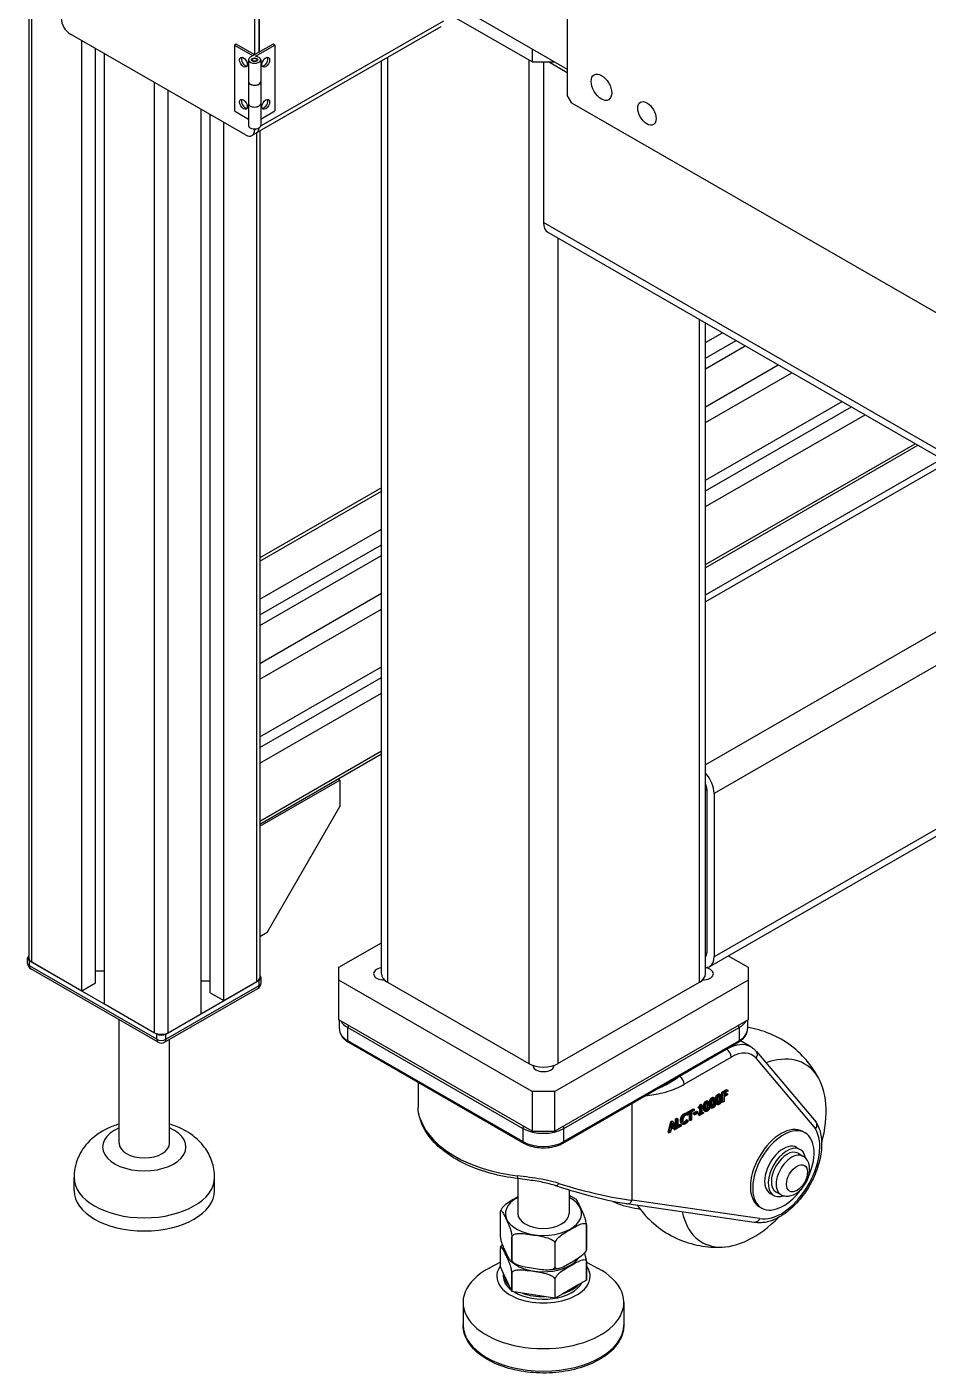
# Model space of a CAD drawing. Header units: millimetres. Extents: x 0 to 7722, y 0 to 5460.
# Drawn here: x 4016.5 to 4296.7, y 2969.1 to 3387.7 of the extents above; entities that cross this region are included whole.
import ezdxf

# ---------------------------------------------------------------- set-up
doc = ezdxf.new("R2010")
doc.units = ezdxf.units.MM
doc.header["$LTSCALE"] = 5
doc.layers.get('0').update_dxf_attribs({"linetype": 'CONTINUOUS'})

# ---------------------------------------------------------------- blocks, each defined once
blk = doc.blocks.new('RWFWFWEWEFWEFWEF')
for p, q in [((-325.98, -137.78), (-325.98, -267.77)), ((-493.38, -142.79), (-493.38, -536.13)), ((-492.5, -537.35), (-492.5, -143.3)), ((-423.2, -241.49), (-423.2, -255.2)), ((-421.79, -241.13), (-421.79, -254.39)), ((-421.79, -254.39), (-421.79, -241.13)), ((-336.94, -257.44), (-363.34, -242.23)), ((-361.05, -239.43), (-325.98, -259.63)), ((-365.35, -246.54), (-422.62, -279.52)), ((-364.51, -244.7), (-421.35, -277.43)), ((-426.03, -280.14), (-480.48, -248.79)), ((-476.94, -546.31), (-476.94, -250.82)), ((-472.7, -543.87), (-472.7, -253.27)), ((-469.87, -550.38), (-469.87, -254.9)), ((-428.93, -251.9), (-429.5, -252.23)), ((-429.5, -252.23), (-429.5, -272.67)), ((-429.5, -252.23), (-423.9, -255.45)), ((-423.34, -255.12), (-428.93, -251.9)), ((-417.48, -251.9), (-424.55, -255.97)), ((-423.9, -255.45), (-423.34, -255.12)), ((-423.34, -255.12), (-423.34, -255.28)), ((-422.89, -255.67), (-416.91, -252.23)), ((-416.91, -252.23), (-417.48, -251.9)), ((-416.91, -252.23), (-416.91, -272.67)), ((-336.94, -253.32), (-336.94, -257.44)), ((-425.1, -256.75), (-425.1, -263.56)), ((-423.77, -256.42), (-423.91, -256.5)), ((-423.9, -255.6), (-423.9, -255.45)), ((-422.64, -256.42), (-422.49, -256.5)), ((-421.3, -256.75), (-421.3, -263.56)), ((-383.78, -541.02), (-383.78, -257.16)), ((-381.91, -256.08), (-381.91, -543.62)), ((-337.93, -256.87), (-337.93, -568.95)), ((-336.94, -257.44), (-329.87, -257.44)), ((-333.4, -257.44), (-333.4, -307.41)), ((-325.98, -260.84), (-331.88, -257.44)), ((-329.87, -257.44), (-329.87, -257.39)), ((-329.82, -257.41), (-329.87, -257.44)), ((-425.1, -263.56), (-425.1, -270.37)), ((-421.3, -263.56), (-421.3, -270.37)), ((-454.32, -559.34), (-454.32, -263.85)), ((-450.07, -559.34), (-450.07, -266.3)), ((-324.56, -270.22), (-325.98, -267.77)), ((-425.1, -270.37), (-425.1, -277.19)), ((-421.3, -270.37), (-421.3, -277.19)), ((202.94, -573.98), (-324.56, -270.22)), ((-439.82, -553.44), (-439.82, -272.2)), ((-436.99, -546.92), (-436.99, -273.83)), ((-432.75, -549.37), (-432.75, -276.27)), ((-429.5, -272.67), (-425.1, -275.2)), ((-421.3, -275.2), (-416.91, -272.67)), ((-424.04, -280.34), (-422.62, -279.52)), ((-423.2, -278.5), (-422.77, -278.25)), ((-423.2, -278.28), (-423.2, -278.5)), ((-422.5, -543.46), (-422.5, -279.45)), ((-421.62, -278.94), (-421.62, -542.24)), ((240.06, -637.65), (-333.4, -307.41)), ((-332.07, -310.35), (240.12, -639.85)), ((-328.88, -312.19), (-328.88, -568.95)), ((-284.89, -543.62), (-284.89, -337.52)), ((-283.02, -541.02), (-283.02, -338.6)), ((-283.02, -344.71), (-277.71, -341.65)), ((-283.02, -349.61), (-273.46, -344.11)), ((-283.02, -352.85), (-270.64, -345.72)), ((-283.02, -364.66), (-260.39, -351.63)), ((-283.02, -369.56), (-256.14, -354.08)), ((-283.02, -387.54), (-240.52, -363.07)), ((-283.02, -390.83), (-237.67, -364.71)), ((-283.02, -395.72), (-233.42, -367.16)), ((-283.02, -413.7), (-217.81, -376.15)), ((-216.92, -376.66), (-283.02, -414.72)), ((-283.02, -423.21), (-209.56, -380.9)), ((-207.69, -381.98), (-283.02, -425.36)), ((-383.78, -389.92), (-421.62, -411.7)), ((-421.62, -412.71), (-383.78, -390.92)), ((-421.62, -424.52), (-383.78, -402.73)), ((-421.62, -429.43), (-383.78, -407.64)), ((-163.7, -407.31), (-283.02, -476.02)), ((-421.62, -432.66), (-383.78, -410.88)), ((-156.62, -413.67), (-280.37, -484.93)), ((-421.62, -444.47), (-383.78, -422.69)), ((-421.62, -449.37), (-383.78, -427.58)), ((-421.62, -467.36), (-383.78, -445.57)), ((-421.62, -470.64), (-383.78, -448.86)), ((-421.62, -475.53), (-383.78, -453.74)), ((-156.62, -464.53), (-280.37, -535.79)), ((-281.7, -538.73), (-156.22, -466.46)), ((-421.62, -493.52), (-383.78, -471.73)), ((-383.78, -472.75), (-421.62, -494.54)), ((-421.62, -495.16), (-396.69, -480.8)), ((-396.69, -480.8), (-397.22, -480.49)), ((-396.69, -480.8), (-396.69, -488.97)), ((-283.02, -484.06), (-282.63, -483.84)), ((-282.63, -483.63), (-282.63, -534.48)), ((-280.37, -484.93), (-280.37, -535.79)), ((-419.31, -528.17), (-396.69, -488.97)), ((-419.31, -528.17), (-421.62, -529.49)), ((-397.04, -538.98), (-383.78, -531.35)), ((-283.02, -534.72), (-282.63, -534.49)), ((-275.95, -535.42), (-269.76, -538.98)), ((-493.79, -537.77), (-493.79, -536.13)), ((-493.21, -536.95), (-453.61, -559.75)), ((-493.21, -538.58), (-493.21, -536.95)), ((-453.61, -561.38), (-493.21, -538.58)), ((-453.19, -562.3), (-492.79, -539.5)), ((-492.5, -537.35), (-476.94, -546.31)), ((-397.04, -543.05), (-397.04, -538.98)), ((-269.76, -538.98), (-269.76, -543.05)), ((-476.94, -546.31), (-472.7, -543.87)), ((-472.7, -540.1), (-469.87, -540.1)), ((-450.78, -559.75), (-421.79, -543.05)), ((-439.82, -543.16), (-436.99, -543.16)), ((-432.75, -549.37), (-422.5, -543.46)), ((-421.79, -544.69), (-421.79, -543.05)), ((-421.2, -543.87), (-421.2, -542.24)), ((-336.94, -577.67), (-397.04, -543.05)), ((-397.04, -555.32), (-397.04, -543.05)), ((-381.91, -543.62), (-337.93, -568.95)), ((-269.76, -543.05), (-329.87, -577.67)), ((-328.88, -568.95), (-284.89, -543.62)), ((-269.76, -543.05), (-269.76, -555.32)), ((-451.2, -562.3), (-422.21, -545.61)), ((-450.78, -561.38), (-421.79, -544.69)), ((-436.99, -546.92), (-432.75, -549.37)), ((-469.87, -550.38), (-454.32, -559.34)), ((-465.35, -593.74), (-465.35, -555.3)), ((-450.07, -559.34), (-439.82, -553.44)), ((-336.94, -589.93), (-397.04, -555.32)), ((-396.85, -558.19), (-396.85, -555.43)), ((-269.76, -555.32), (-329.87, -589.93)), ((-269.95, -555.43), (-269.95, -558.19)), ((-453.61, -561.38), (-453.61, -559.75)), ((-450.78, -561.38), (-450.78, -559.75)), ((-394.21, -557.76), (-339.76, -589.12)), ((-394.21, -561.85), (-394.21, -557.76)), ((-327.04, -589.12), (-272.59, -557.76)), ((-272.59, -557.76), (-272.59, -561.85)), ((-449.65, -593.74), (-449.65, -561.41)), ((-339.76, -593.2), (-394.21, -561.85)), ((-394, -562.31), (-339.56, -593.66)), ((-327.24, -593.66), (-272.8, -562.31)), ((-272.59, -561.85), (-327.04, -593.2)), ((-276.41, -564.49), (-291.06, -572.93)), ((-276.41, -564.49), (-276.5, -564.44)), ((-268.93, -563.76), (-272.16, -561.9)), ((-289.65, -575.38), (-275, -566.94)), ((-267.31, -567.32), (-248.82, -589.25)), ((-267.2, -565.21), (-248.66, -587.19)), ((-372.4, -574.75), (-372.4, -582.56)), ((-329.87, -577.67), (-336.94, -577.67)), ((-336.94, -577.67), (-336.94, -589.93)), ((-329.87, -589.93), (-329.87, -577.67)), ((-277.94, -577.83), (-276.46, -576.98)), ((-277.58, -578.04), (-276.1, -577.18)), ((-276.1, -577.52), (-277.26, -578.19)), ((-276.46, -576.98), (-276.1, -577.18)), ((-276.1, -577.18), (-276.1, -577.52)), ((-305.82, -611.42), (-305.82, -581.33)), ((-284.73, -581.73), (-284.47, -581.59)), ((-284.73, -581.73), (-284.38, -581.94)), ((-284.47, -581.59), (-284.12, -581.79)), ((-284.38, -581.94), (-284.12, -581.79)), ((-284.12, -581.79), (-284.12, -584.37)), ((-282.83, -580.59), (-282.48, -580.8)), ((-282.38, -581.82), (-282.02, -582.02)), ((-282.36, -581.06), (-282.11, -581.2)), ((-282.34, -580.52), (-281.98, -580.72)), ((-281.7, -581.51), (-281.41, -581.67)), ((-280.97, -579.52), (-280.62, -579.73)), ((-280.61, -581.67), (-280.25, -581.88)), ((-280.52, -580.75), (-280.17, -580.95)), ((-280.5, -579.99), (-280.26, -580.13)), ((-280.48, -579.45), (-280.13, -579.65)), ((-279.84, -580.44), (-279.55, -580.6)), ((-279.61, -581.5), (-279.26, -581.71)), ((-279.11, -578.45), (-278.76, -578.66)), ((-279.11, -581.11), (-278.76, -581.32)), ((-278.75, -580.6), (-278.4, -580.81)), ((-278.66, -579.68), (-278.31, -579.88)), ((-278.64, -578.92), (-278.4, -579.06)), ((-278.62, -578.38), (-278.27, -578.58)), ((-277.94, -577.83), (-277.58, -578.04)), ((-277.94, -580.69), (-277.94, -577.83)), ((-277.94, -580.69), (-277.58, -580.9)), ((-277.58, -580.9), (-277.58, -578.04)), ((-277.26, -580.71), (-277.58, -580.9)), ((-277.26, -578.58), (-276.51, -578.15)), ((-277.26, -578.19), (-277.26, -578.99)), ((-277.26, -578.99), (-276.15, -578.36)), ((-276.15, -578.7), (-277.26, -579.33)), ((-277.26, -579.33), (-277.26, -580.71)), ((-276.51, -578.15), (-276.15, -578.36)), ((-276.15, -578.36), (-276.15, -578.7)), ((-292.33, -586.12), (-292, -585.93)), ((-292.33, -586.12), (-291.97, -586.32)), ((-292.33, -588.98), (-292.33, -586.12)), ((-292, -585.93), (-291.64, -586.13)), ((-290.46, -585.39), (-290.11, -585.59)), ((-289.66, -584.53), (-289.31, -584.74)), ((-289.23, -584.36), (-288.87, -584.56)), ((-288.9, -584.33), (-288.54, -584.54)), ((-288.84, -584.11), (-286.85, -582.97)), ((-288.84, -584.11), (-288.49, -584.32)), ((-288.84, -584.36), (-288.84, -584.11)), ((-288.54, -585), (-288.57, -585.01)), ((-288.54, -584.54), (-288.54, -585)), ((-288.54, -584.62), (-288.49, -584.65)), ((-288.49, -584.32), (-286.5, -583.17)), ((-287.66, -584.18), (-288.49, -584.65)), ((-288.49, -584.65), (-288.49, -584.32)), ((-288.01, -586.5), (-288.01, -584.38)), ((-287.66, -586.7), (-287.66, -584.18)), ((-286.5, -583.51), (-287.33, -583.99)), ((-287.33, -583.99), (-287.33, -586.51)), ((-286.85, -582.97), (-286.5, -583.17)), ((-286.7, -584.31), (-285.77, -583.78)), ((-286.7, -584.31), (-286.35, -584.52)), ((-286.7, -584.66), (-286.7, -584.31)), ((-286.7, -584.66), (-286.35, -584.87)), ((-286.5, -583.17), (-286.5, -583.51)), ((-286.35, -584.52), (-285.41, -583.98)), ((-285.41, -584.33), (-286.35, -584.87)), ((-286.35, -584.87), (-286.35, -584.52)), ((-285.77, -583.78), (-285.41, -583.98)), ((-285.41, -583.98), (-285.41, -584.33)), ((-285.24, -582.43), (-284.89, -582.63)), ((-285.24, -582.69), (-285.24, -582.43)), ((-285.24, -582.69), (-284.89, -582.89)), ((-285.24, -584.61), (-284.79, -584.35)), ((-285.24, -584.61), (-284.89, -584.81)), ((-285.24, -584.9), (-285.24, -584.61)), ((-285.24, -584.9), (-284.89, -585.1)), ((-284.89, -582.89), (-284.89, -582.63)), ((-284.44, -582.64), (-284.89, -582.89)), ((-283.68, -584.41), (-284.89, -585.1)), ((-284.89, -584.81), (-284.44, -584.55)), ((-284.89, -585.1), (-284.89, -584.81)), ((-284.79, -584.35), (-284.79, -582.84)), ((-284.79, -584.35), (-284.44, -584.55)), ((-284.44, -584.55), (-284.44, -582.64)), ((-284.12, -583.96), (-284.03, -583.91)), ((-284.12, -584.37), (-283.68, -584.12)), ((-284.03, -583.91), (-283.68, -584.12)), ((-283.68, -584.12), (-283.68, -584.41)), ((-283.62, -582.54), (-283.27, -582.74)), ((-283.33, -583.64), (-282.97, -583.85)), ((-282.83, -583.25), (-282.48, -583.46)), ((-282.46, -582.74), (-282.11, -582.95)), ((-281.47, -582.57), (-281.12, -582.78)), ((-280.97, -582.18), (-280.62, -582.39)), ((-339.76, -589.12), (-339.76, -593.2)), ((-336.94, -589.93), (-329.87, -589.93)), ((-327.04, -593.2), (-327.04, -589.12)), ((-294.63, -590.31), (-293.8, -586.97)), ((-294.63, -590.31), (-294.28, -590.51)), ((-294.28, -590.51), (-293.45, -587.17)), ((-293.72, -589.39), (-293.95, -590.32)), ((-293.8, -586.97), (-293.39, -586.73)), ((-293.8, -586.97), (-293.45, -587.17)), ((-292.78, -588.85), (-293.72, -589.39)), ((-293.63, -589.01), (-293.25, -587.45)), ((-292.87, -588.57), (-293.63, -589.01)), ((-293.52, -588.54), (-293.22, -588.37)), ((-293.45, -587.17), (-293.04, -586.94)), ((-293.39, -586.73), (-293.04, -586.94)), ((-293.22, -588.37), (-293.37, -587.94)), ((-293.25, -587.45), (-292.87, -588.57)), ((-293.22, -588.37), (-292.87, -588.57)), ((-293.04, -586.94), (-292.21, -589.32)), ((-292.91, -589.31), (-293.02, -588.99)), ((-292.91, -589.31), (-292.55, -589.52)), ((-292.55, -589.52), (-292.78, -588.85)), ((-292.21, -589.32), (-292.55, -589.52)), ((-292.33, -588.98), (-291.97, -589.18)), ((-291.97, -586.32), (-291.64, -586.13)), ((-291.97, -589.18), (-291.97, -586.32)), ((-290.54, -588.36), (-291.97, -589.18)), ((-291.64, -586.13), (-291.64, -588.66)), ((-291.64, -588.25), (-290.89, -587.82)), ((-291.64, -588.66), (-290.54, -588.02)), ((-290.89, -587.82), (-290.54, -588.02)), ((-290.77, -586.66), (-290.42, -586.86)), ((-290.54, -588.02), (-290.54, -588.36)), ((-290.46, -587.58), (-290.11, -587.79)), ((-290.43, -587.6), (-290.08, -587.81)), ((-289.66, -587.17), (-289.31, -587.37)), ((-289.18, -586.75), (-288.83, -586.95)), ((-288.92, -586.37), (-288.9, -586.36)), ((-288.92, -586.37), (-288.57, -586.57)), ((-288.9, -586.36), (-288.54, -586.56)), ((-288.57, -586.57), (-288.54, -586.56)), ((-288.54, -586.56), (-288.54, -587.01)), ((-288.01, -586.5), (-287.66, -586.7)), ((-287.33, -586.51), (-287.66, -586.7)), ((-252.77, -590.06), (-252.06, -590.47)), ((-293.95, -590.32), (-294.28, -590.51)), ((-254.68, -595.02), (-253.55, -595.67)), ((-254.23, -596.84), (-252.74, -597.7)), ((-479.35, -608.43), (-479.35, -604.34)), ((-435.65, -608.43), (-435.65, -604.34)), ((-341.4, -604.7), (-341.4, -604.7)), ((-341.4, -604.71), (-341.4, -615.58)), ((-325.4, -608.3), (-325.4, -615.58)), ((-262.92, -609.32), (-261.79, -609.97)), ((-261.11, -608.8), (-259.63, -609.66)), ((-346.78, -622.35), (-346.78, -615.15)), ((-267.91, -618.33), (-307.52, -612.58)), ((-266.19, -617.16), (-305.82, -611.42)), ((-266.25, -613.46), (-265.54, -613.87)), ((-320.03, -619.28), (-320.03, -626.48)), ((-320.02, -626.47), (-320.02, -619.27)), ((-343.2, -622.85), (-343.2, -630.04)), ((-343.19, -630.05), (-343.19, -622.86)), ((-346.78, -632.16), (-346.78, -626.44)), ((-329.83, -624.92), (-329.83, -632.11)), ((-329.81, -632.11), (-329.81, -624.92)), ((-346.78, -630.76), (-350.23, -632.56)), ((-345.9, -634.06), (-346.78, -632.16)), ((-320.03, -630.57), (-320.03, -636.29)), ((-320.02, -636.28), (-320.02, -630.55)), ((-320.02, -630.76), (-316.57, -632.56)), ((-344.09, -637.95), (-345.9, -634.06)), ((-345.9, -634.22), (-345.9, -635.04)), ((-343.2, -634.13), (-343.2, -639.85)), ((-343.19, -639.86), (-343.19, -634.14)), ((-329.83, -636.2), (-329.83, -641.92)), ((-329.81, -641.92), (-329.81, -636.2)), ((-320.03, -636.29), (-322.44, -637.68)), ((-343.2, -639.85), (-344.09, -637.95)), ((-339.89, -640.37), (-343.19, -639.86)), ((-333.13, -641.41), (-339.89, -640.37)), ((-327.39, -640.53), (-329.81, -641.92)), ((-322.44, -637.68), (-327.39, -640.53)), ((-358.4, -643.21), (-358.4, -650.16)), ((-329.83, -641.92), (-333.13, -641.41)), ((-308.4, -643.21), (-308.4, -650.16))]:
    blk.add_line(p, q)
for centre, start, end in [((-491.79, -537.77), 180, 240.064), ((-423.2, -543.87), 299.936, 0), ((-452.19, -560.57), 240.064, 299.936)]:
    blk.add_arc(centre, 2, start, end)
for centre, major_axis, ratio, start_param, end_param in [((-480.48, -245.52), (-2, 3.47), 0.578093, 0.787332, 2.358128), ((-426.1, -257.21), (-0.85, 1.47), 0.578093, 0.338544, 2.803048), ((-423.2, -256.75), (-1.9, 0), 0.575862, 5.497787, 10.827613), ((-423.2, -256.91), (-1, 0), 0.575862, 5.50164, 6.140735), ((-423.2, -256.91), (1, 0), 0.575862, 0.142451, 0.781546), ((-420.3, -257.21), (-0.85, -1.47), 0.578093, 0.338544, 2.803048), ((-423.2, -263.56), (1.9, 0), 0.575862, 3.141593, 6.283185), ((-423.2, -263.56), (-1.9, 0), 0.575862, 0, 3.141593), ((-426.1, -270.29), (-0.85, 1.47), 0.578093, 0.338544, 2.803048), ((-423.2, -270.37), (-1.9, 0), 0.575862, 0, 3.141593), ((-423.2, -270.37), (1.9, 0), 0.575862, 3.141593, 6.283185), ((-420.3, -270.29), (-0.85, -1.47), 0.578093, 0.338544, 2.803048), ((-426.03, -276.87), (2, -3.47), 0.578093, 5.499721, 7.070517), ((-423.2, -277.19), (-1.9, 0), 0.575862, 0, 3.141593), ((-424.62, -276.06), (2, -3.47), 0.578093, 0, 0.713787), ((-424.62, -276.06), (2, -3.47), 0.578093, 0, 0.713787), ((-328.88, -304.81), (-3.19, -5.55), 0.578093, 5.495853, 6.283185), ((-284.89, -482.33), (3.19, -5.55), 0.578093, 0.787332, 1.93105), ((-284.89, -482.33), (1.6, -2.77), 0.578093, 0.787332, 1.381835), ((-491.79, -536.13), (-2, 0), 0.575862, 5.627931, 7.068583), ((-284.89, -533.18), (1.6, -2.77), 0.578093, 0.192829, 0.787332), ((-284.89, -533.18), (3.19, -5.55), 0.578093, 5.926799, 7.070517), ((-491.79, -537.77), (-2, 0), 0.575862, 0, 0.785398), ((-490.38, -536.13), (-3, 0), 0.575862, 0, 0.785398), ((-491.79, -537.77), (-1, -1.73), 0.578093, 5.495853, 6.283185), ((-382.9, -541.02), (-3.32, 0), 0.575862, 4.981791, 7.867775), ((-283.9, -541.02), (3.32, 0), 0.575862, 4.698596, 7.584579), ((-424.62, -542.24), (3, 0), 0.575862, 5.497787, 6.283185), ((-423.2, -542.24), (2, 0), 0.575862, 5.497787, 6.938439), ((-423.2, -543.87), (2, 0), 0.575862, 5.497787, 6.283185), ((-377.38, -541.02), (-6.4, 0), 0.575862, 0, 0.785398), ((-289.42, -541.02), (6.4, 0), 0.575862, 5.497787, 6.283185), ((-423.2, -543.87), (1, -1.73), 0.578093, 0, 0.787332), ((-387.85, -554.1), (-9, 0), 0.575862, 0.308577, 0.785398), ((-278.95, -554.1), (9, 0), 0.575862, 5.497787, 5.974608), ((-452.19, -558.12), (3, 0), 0.575862, 3.926991, 5.497787), ((-452.19, -558.93), (2, 0), 0.575862, 3.926991, 5.497787), ((-387.85, -558.19), (-9, 0), 0.575862, 0, 0.785398), ((-393.5, -557.36), (0.499, 0.867), 0.578093, 1.568062, 2.354261), ((-273.3, -557.36), (0.499, -0.867), 0.578093, 0.787332, 1.573531), ((-278.95, -558.19), (9, 0), 0.575862, 5.497787, 6.283185), ((-452.19, -560.57), (-1, -1.73), 0.578093, 5.495853, 6.283185), ((-452.19, -560.57), (2, 0), 0.575862, 3.926991, 5.497787), ((-452.19, -560.57), (1, -1.73), 0.578093, 0, 0.787332), ((-393.5, -561.44), (-0.499, -0.867), 0.578093, 5.495853, 6.283185), ((-276.41, -576.76), (7.49, 13), 0.578093, 0, 0.783464), ((-276.41, -566.13), (1, -1.73), 0.578093, 0.787332, 2.358128), ((-275, -577.57), (6.49, 11.27), 0.578093, 6.076607, 7.06665), ((-273.3, -561.44), (0.499, -0.867), 0.578093, 0, 0.787332), ((-333.4, -566.35), (6.4, 0), 0.575862, 3.926991, 5.497787), ((-268.73, -566.5), (1.53, 1.29), 0.798622, 4.994198, 6.283185), ((-268.13, -596.79), (15.97, 27.73), 0.578093, 5.142419, 6.891951), ((-333.4, -569.52), (3.32, 0), 0.575862, 3.1278, 6.296978), ((-333.4, -567.18), (43.5, 0), 0.575862, 6.051506, 6.056976), ((-291.06, -574.57), (1, -1.73), 0.578093, 0.787332, 2.358128), ((-457.5, -594.86), (12.96, 0), 0.575862, 2.221699, 7.203079), ((-369.59, -586.34), (-1.88, -0.69), 0.799547, 5.995152, 6.277398), ((-333.4, -581.89), (-39, 0), 0.575862, 0.210233, 1.360564), ((-369.59, -586.34), (-1.88, -0.69), 0.799547, 6.277398, 6.283185), ((-339.06, -588.71), (0.499, 0.867), 0.578093, 1.568062, 2.354261), ((-333.4, -585.45), (9, 0), 0.575862, 3.926991, 5.497787), ((-327.74, -588.71), (-0.499, 0.867), 0.578093, 3.928925, 4.715124), ((-259.51, -601.76), (-6.74, -11.7), 0.578093, 3.141593, 6.283185), ((-258.8, -602.17), (6.74, 11.7), 0.578093, 4.894726, 10.813237), ((-259.51, -601.76), (8.48, 14.73), 0.578093, 3.336024, 5.970616), ((-457.5, -593.74), (7.85, 0), 0.575862, 3.141593, 6.283185), ((-333.4, -589.54), (-9, 0), 0.575862, 0.785398, 2.356194), ((-339.06, -592.8), (-0.499, -0.867), 0.578093, 5.495853, 6.283185), ((-327.74, -592.8), (0.499, -0.867), 0.578093, 0, 0.787332), ((-258.8, -602.17), (4.12, 7.15), 0.578093, 0, 3.141593), ((-257.67, -602.82), (4.12, 7.15), 0.578093, 5.673437, 10.034526), ((-257.67, -602.82), (-3.44, -5.98), 0.578093, 3.141593, 6.283185), ((-256.18, -603.68), (3.44, 5.98), 0.578093, 0, 3.141593), ((-457.5, -604.34), (21.85, 0), 0.575862, 3.141593, 6.283185), ((-341.12, -602.73), (-0.24, -1.99), 0.170612, 5.336567, 6.282893), ((-333.4, -595.54), (-38.89, 13.98), 0.208322, 1.768364, 2.430937), ((-457.5, -608.43), (21.85, 0), 0.575862, 3.141593, 6.283185), ((-333.4, -615.58), (11.85, 0), 0.575862, 2.311904, 7.112874), ((-307.24, -610.6), (-0.29, -1.98), 0.795226, 0.000261, 1.264498), ((-288.36, -585.15), (-15.97, -27.73), 0.578093, 6.174475, 6.174537), ((-268.13, -596.79), (-15.97, -27.73), 0.578093, 5.710044, 7.423952), ((-333.4, -615.58), (8, 0), 0.575862, 3.141593, 6.283185), ((-333.4, -617.21), (13.85, 0), 0.575862, 6.020584, 6.022188), ((-333.4, -617.21), (-13.85, 0), 0.575862, 0.784596, 0.7862), ((-333.4, -626.86), (-11.85, 0), 0.575862, 0.068573, 0.485255), ((-333.4, -617.21), (-13.85, 0), 0.575862, 1.831794, 1.833397), ((-333.4, -624.41), (13.85, 0), 0.575862, 6.020584, 6.022188), ((-333.4, -635.04), (14.5, 0), 0.575862, 2.746143, 6.678635), ((-333.4, -624.41), (-13.85, 0), 0.575862, 0.784596, 0.7862), ((-333.4, -626.86), (11.85, 0), 0.575862, 3.749153, 5.905306), ((-333.4, -624.41), (-13.85, 0), 0.575862, 1.831794, 1.833397), ((-333.4, -628.5), (13.85, 0), 0.575862, 6.020584, 6.022188), ((-333.4, -643.21), (25, 0), 0.575862, 2.309122, 7.115656), ((-333.4, -634.22), (-12.5, 0), 0.575862, 6.261191, 6.828779), ((-333.4, -635.04), (-12.5, 0), 0.575862, 0, 0.636535), ((-333.4, -628.5), (-13.85, 0), 0.575862, 0.784596, 0.7862), ((-333.4, -628.5), (-13.85, 0), 0.575862, 1.831794, 1.833397), ((-333.4, -634.22), (13.85, 0), 0.575862, 6.020584, 6.022188), ((-333.4, -634.22), (-13.85, 0), 0.575862, 0.784596, 0.7862), ((-333.4, -635.04), (12.5, 0), 0.575862, 3.896338, 5.993374), ((-333.4, -634.22), (-12.5, 0), 0.575862, 1.025203, 1.592791), ((-333.4, -634.22), (-12.5, 0), 0.575862, 2.0724, 2.639989), ((-333.4, -634.22), (-13.85, 0), 0.575862, 1.831794, 1.833397), ((-333.4, -650.16), (25, 0), 0.575862, 3.141593, 6.283185)]:
    blk.add_ellipse(centre, major_axis=major_axis, ratio=ratio, start_param=start_param, end_param=end_param)
for centre, major_axis, ratio in [((-426.67, -257.53), (-0.85, 1.47), 0.578093), ((-423.2, -256.75), (1, 0), 0.575862), ((-423.2, -256.75), (0.8, 0), 0.575862), ((-419.74, -257.53), (0.85, 1.47), 0.578093), ((-315.37, -265.29), (2.25, -3.9), 0.578093), ((-426.67, -270.62), (-0.85, 1.47), 0.578093), ((-419.74, -270.62), (0.85, 1.47), 0.578093), ((-301.23, -273.43), (2, -3.47), 0.578093), ((-254.56, -604.61), (2.3, 3.99), 0.578093)]:
    blk.add_ellipse(centre, major_axis=major_axis, ratio=ratio)
for points, degree, knots in [([(-396.85, -558.19), (-396.85, -558.52), (-396.8, -558.85), (-396.63, -559.49), (-396.49, -559.81), (-396.16, -560.4), (-395.96, -560.68), (-395.49, -561.2), (-395.23, -561.45), (-394.65, -561.91), (-394.34, -562.12), (-394, -562.31)], 3, [2.3561945, 2.3561945, 2.3561945, 2.3561945, 2.5132741, 2.5132741, 2.6703538, 2.6703538, 2.8274334, 2.8274334, 2.984513, 2.984513, 3.1415927, 3.1415927, 3.1415927, 3.1415927]), ([(-272.8, -562.31), (-272.46, -562.12), (-272.15, -561.91), (-271.57, -561.45), (-271.31, -561.2), (-270.84, -560.68), (-270.64, -560.4), (-270.31, -559.81), (-270.18, -559.49), (-270, -558.85), (-269.95, -558.52), (-269.95, -558.19)], 3, [4.712389, 4.712389, 4.712389, 4.712389, 4.8694686, 4.8694686, 5.0265482, 5.0265482, 5.1836279, 5.1836279, 5.3407075, 5.3407075, 5.4977871, 5.4977871, 5.4977871, 5.4977871]), ([(-247.46, -574.26), (-248.39, -572.38), (-249.57, -570.46), (-252.53, -566.78), (-254.31, -565.02), (-258.34, -561.96), (-260.6, -560.66), (-265.25, -558.72), (-267.64, -558.07), (-269.95, -557.71)], 3, [0.4181506, 0.4181506, 0.4181506, 0.4181506, 0.5658231, 0.5658231, 0.7134956, 0.7134956, 0.8611681, 0.8611681, 1.0074315, 1.0074315, 1.0074315, 1.0074315]), ([(-268.93, -563.76), (-268.8, -563.83), (-268.67, -563.91), (-268.42, -564.08), (-268.3, -564.17), (-268.06, -564.36), (-267.94, -564.46), (-267.72, -564.66), (-267.61, -564.77), (-267.4, -564.98), (-267.3, -565.1), (-267.2, -565.21)], 3, [5.4958534, 5.4958534, 5.4958534, 5.4958534, 5.5371691, 5.5371691, 5.5784849, 5.5784849, 5.6198006, 5.6198006, 5.6611163, 5.6611163, 5.702432, 5.702432, 5.702432, 5.702432]), ([(-291.06, -572.93), (-291.94, -573.61), (-292.84, -574.22), (-293.76, -574.76), (-294.68, -575.31), (-295.62, -575.8), (-296.58, -576.24), (-297.13, -576.49), (-297.68, -576.73), (-298.24, -576.96)], 3, [-2.386467, -2.386467, -2.386467, -2.386467, -1.909174, -1.909174, -1.909174, -1.43188, -1.43188, -1.43188, -1.159488, -1.159488, -1.159488, -1.159488]), ([(-301.72, -578.97), (-299.95, -578.75), (-298.16, -578.47), (-296.32, -578.01), (-295.23, -577.73), (-294.13, -577.4), (-293.02, -576.97), (-291.9, -576.55), (-290.77, -576.03), (-289.65, -575.38)], 3, [0.623685, 0.623685, 0.623685, 0.623685, 1.43188, 1.43188, 1.43188, 1.909174, 1.909174, 1.909174, 2.386467, 2.386467, 2.386467, 2.386467]), ([(-282.38, -581.82), (-282.38, -581.52), (-282.41, -581.19), (-282.43, -581.09)], 2, [0, 0, 0, 1, 1.646406, 1.646406, 1.646406]), ([(-281.75, -581.11), (-281.72, -580.58), (-281.38, -579.76), (-280.97, -579.52)], 2, [0.241195, 0.241195, 0.241195, 1, 2, 2, 2]), ([(-280.52, -580.75), (-280.52, -580.46), (-280.55, -580.12), (-280.58, -580.02)], 2, [0, 0, 0, 1, 1.646406, 1.646406, 1.646406]), ([(-279.9, -580.04), (-279.86, -579.51), (-279.52, -578.69), (-279.11, -578.45)], 2, [0.241195, 0.241195, 0.241195, 1, 2, 2, 2]), ([(-279.61, -581.5), (-279.67, -581.47), (-279.79, -581.31), (-279.84, -581.12)], 2, [0.7622915, 0.7622915, 0.7622915, 1, 1.4077077, 1.4077077, 1.4077077]), ([(-278.66, -579.68), (-278.66, -579.39), (-278.69, -579.05), (-278.72, -578.95)], 2, [0, 0, 0, 1, 1.646406, 1.646406, 1.646406]), ([(-371.54, -586.58), (-371.94, -585.51), (-372.2, -584.48), (-372.32, -583.61), (-372.38, -583.23), (-372.4, -582.88), (-372.4, -582.57)], 3, [0, 0, 0, 0, 0.541886, 0.541886, 0.541886, 0.7779919, 0.7779919, 0.7779919, 0.7779919]), ([(-283.33, -583.64), (-283.38, -583.61), (-283.62, -583.29), (-283.62, -582.54)], 2, [0.762291, 0.762291, 0.762291, 1, 2, 2, 2]), ([(-281.47, -582.57), (-281.53, -582.54), (-281.65, -582.38), (-281.7, -582.19)], 2, [0.7622915, 0.7622915, 0.7622915, 1, 1.4077077, 1.4077077, 1.4077077]), ([(-465.35, -587.77), (-466.55, -588.12), (-467.75, -588.57), (-471.09, -590.16), (-473.23, -591.56), (-476.46, -595.14), (-477.67, -596.98), (-479.02, -600.77), (-479.35, -602.55), (-479.35, -604.34)], 3, [7.5398, 7.5398, 7.5398, 7.5398, 7.759385, 7.759385, 8.15949, 8.15949, 8.437208, 8.437208, 8.63938, 8.63938, 8.63938, 8.63938]), ([(-435.65, -604.34), (-435.65, -602.64), (-435.94, -600.94), (-437.02, -597.75), (-437.83, -596.28), (-439.87, -593.51), (-441.14, -592.3), (-444.2, -590), (-446.01, -589.07), (-448.44, -588.15), (-449.04, -587.95), (-449.65, -587.77)], 3, [5.497787, 5.497787, 5.497787, 5.497787, 5.690377, 5.690377, 5.897457, 5.897457, 6.150466, 6.150466, 6.487253, 6.487253, 6.597367, 6.597367, 6.597367, 6.597367]), ([(-341.37, -604.72), (-344.24, -604.36), (-347.03, -603.82), (-352.36, -602.38), (-354.89, -601.47), (-359.55, -599.35), (-361.69, -598.12), (-365.45, -595.38), (-367.09, -593.87), (-369.75, -590.61), (-370.78, -588.86), (-371.46, -587.04)], 3, [2.566603, 2.566603, 2.566603, 2.566603, 2.796493, 2.796493, 3.02656, 3.02656, 3.256626, 3.256626, 3.486692, 3.486692, 3.716758, 3.716758, 3.716758, 3.716758]), ([(-248.55, -587.35), (-247.85, -588.5), (-247.39, -589.83), (-246.85, -592.86), (-246.83, -594.6), (-247.27, -598.22), (-247.73, -600.12), (-249.09, -603.86), (-249.97, -605.71), (-252.07, -609.17), (-253.28, -610.79), (-255.92, -613.66), (-257.36, -614.92), (-260.35, -616.92), (-261.91, -617.66), (-264.97, -618.49), (-266.48, -618.59), (-267.92, -618.33), (-267.93, -618.32), (-267.93, -618.32)], 3, [5.803111, 5.803111, 5.803111, 5.803111, 6.100034, 6.100034, 6.43138, 6.43138, 6.769234, 6.769234, 7.104359, 7.104359, 7.438381, 7.438381, 7.774091, 7.774091, 8.112089, 8.112089, 8.437346, 8.437346, 8.439014, 8.439014, 8.439014, 8.439014]), ([(-248.82, -589.25), (-248.65, -589.05), (-248.53, -588.82), (-248.45, -588.59), (-248.38, -588.36), (-248.35, -588.13), (-248.37, -587.92), (-248.39, -587.7), (-248.45, -587.5), (-248.56, -587.33), (-248.59, -587.28), (-248.63, -587.24), (-248.66, -587.19)], 3, [-0.3153608, -0.3153608, -0.3153608, -0.3153608, -0.2343141, -0.2343141, -0.2343141, -0.1561242, -0.1561242, -0.1561242, -0.0780369, -0.0780369, -0.0780369, -0.0565643, -0.0565643, -0.0565643, -0.0565643]), ([(-339.56, -593.66), (-338.89, -594.05), (-338.13, -594.37), (-336.5, -594.84), (-335.63, -595.01), (-333.85, -595.17), (-332.95, -595.17), (-331.17, -595.01), (-330.3, -594.84), (-328.67, -594.37), (-327.92, -594.05), (-327.24, -593.66)], 3, [3.141593, 3.141593, 3.141593, 3.141593, 3.455752, 3.455752, 3.769911, 3.769911, 4.08407, 4.08407, 4.39823, 4.39823, 4.712389, 4.712389, 4.712389, 4.712389]), ([(-259.63, -609.66), (-259.22, -609.89), (-258.77, -610.05), (-257.83, -610.2), (-257.34, -610.19), (-256.31, -610.02), (-255.78, -609.82), (-254.67, -609.25), (-254.12, -608.83), (-253.08, -607.85), (-252.6, -607.27), (-251.79, -606.03), (-251.45, -605.36), (-250.93, -603.99), (-250.75, -603.27), (-250.6, -601.84), (-250.62, -601.11), (-250.95, -599.78), (-251.21, -599.18), (-251.93, -598.28), (-252.31, -597.94), (-252.74, -597.7)], 3, [3.928925, 3.928925, 3.928925, 3.928925, 4.141442, 4.141442, 4.373284, 4.373284, 4.662677, 4.662677, 5.023169, 5.023169, 5.40229, 5.40229, 5.77593, 5.77593, 6.151843, 6.151843, 6.529285, 6.529285, 6.846685, 6.846685, 7.070517, 7.070517, 7.070517, 7.070517]), ([(-328.62, -606.23), (-329.74, -605.85), (-330.93, -605.54), (-332.14, -605.28), (-332.75, -605.15), (-333.36, -605.03), (-333.98, -604.92), (-336.47, -604.47), (-339.06, -604.16), (-341.54, -603.86)], 3, [2.171863, 2.171863, 2.171863, 2.171863, 2.53065, 2.53065, 2.53065, 2.711279, 2.711279, 2.711279, 3.433794, 3.433794, 3.433794, 3.433794]), ([(-329.53, -606.97), (-330.78, -606.52), (-332.15, -606.17), (-335.14, -605.55), (-336.79, -605.31), (-339.41, -604.96), (-340.39, -604.84), (-341.37, -604.72)], 3, [0, 0, 0, 0, 0.432865, 0.432865, 0.926624, 0.926624, 1.225874, 1.225874, 1.225874, 1.225874]), ([(-328.62, -606.23), (-328.69, -606.34), (-328.76, -606.44), (-328.83, -606.53), (-328.9, -606.62), (-328.97, -606.7), (-329.03, -606.77), (-329.11, -606.85), (-329.19, -606.9), (-329.27, -606.94), (-329.3, -606.96), (-329.33, -606.97), (-329.37, -606.98), (-329.43, -606.99), (-329.48, -606.99), (-329.53, -606.97)], 3, [-0.0006761, -0.0006761, -0.0006761, -0.0006761, 0.044157, 0.044157, 0.044157, 0.0883096, 0.0883096, 0.0883096, 0.141258, 0.141258, 0.141258, 0.1664487, 0.1664487, 0.1664487, 0.2102753, 0.2102753, 0.2102753, 0.2102753]), ([(-307.52, -612.58), (-311.12, -612.06), (-315.45, -611.12), (-323.14, -609.01), (-326.28, -608.05), (-329.52, -606.97)], 3, [0, 0, 0, 0, 1.762668, 1.762668, 2.852427, 2.852427, 2.852427, 2.852427]), ([(-341.4, -610.42), (-341.57, -610.51), (-341.73, -610.61), (-341.89, -610.7), (-342.48, -611.04), (-343.13, -611.41), (-344.41, -612.22), (-345.05, -612.66), (-345.86, -613.44), (-346.15, -613.75), (-346.43, -614.17), (-346.51, -614.3), (-346.58, -614.43)], 3, [-0.0670394, -0.0670394, -0.0670394, -0.0670394, 0, 0, 0, 0.2507141, 0.2507141, 0.5014282, 0.5014282, 0.6132889, 0.6132889, 0.6538448, 0.6538448, 0.6538448, 0.6538448]), ([(-324.98, -610.15), (-325.06, -610.11), (-325.14, -610.08), (-325.27, -610.02), (-325.34, -610), (-325.4, -609.97)], 3, [-0.5252246, -0.5252246, -0.5252246, -0.5252246, -0.50142817, -0.50142817, -0.48073305, -0.48073305, -0.48073305, -0.48073305]), ([(-324.98, -610.15), (-324.87, -610.21), (-324.75, -610.27), (-324.52, -610.38), (-324.4, -610.44), (-324.17, -610.57), (-324.06, -610.63), (-323.84, -610.76), (-323.73, -610.83), (-323.52, -610.96), (-323.41, -611.03), (-323.3, -611.1)], 3, [6.1892227, 6.1892227, 6.1892227, 6.1892227, 6.2230186, 6.2230186, 6.2568145, 6.2568145, 6.2906104, 6.2906104, 6.3244064, 6.3244064, 6.3582023, 6.3582023, 6.3582023, 6.3582023]), ([(-320.02, -619.27), (-320.02, -619.14), (-320.03, -618.95), (-320.08, -618.57), (-320.13, -618.31), (-320.25, -617.75), (-320.36, -617.37), (-320.65, -616.43), (-320.89, -615.85), (-321.36, -614.77), (-321.59, -614.26), (-321.81, -613.79), (-322.03, -613.33), (-322.26, -612.82), (-322.73, -611.88), (-322.97, -611.45), (-323.22, -611.17), (-323.26, -611.13), (-323.3, -611.1)], 3, [-0.729639, -0.729639, -0.729639, -0.729639, -0.680403, -0.680403, -0.613289, -0.613289, -0.501428, -0.501428, -0.250714, -0.250714, 0, 0, 0, 0.250714, 0.250714, 0.501428, 0.501428, 0.553071, 0.553071, 0.553071, 0.553071]), ([(-346.78, -615.15), (-346.78, -615.02), (-346.77, -614.89), (-346.72, -614.71), (-346.67, -614.66), (-346.55, -614.62), (-346.45, -614.7), (-346.15, -615.03), (-345.92, -615.46), (-345.45, -616.39), (-345.21, -616.91), (-344.99, -617.37), (-344.78, -617.84), (-344.54, -618.35), (-344.07, -619.43), (-343.83, -620), (-343.54, -620.95), (-343.43, -621.33), (-343.31, -621.89), (-343.26, -622.15), (-343.22, -622.53), (-343.2, -622.71), (-343.2, -622.85)], 3, [-0.729639, -0.729639, -0.729639, -0.729639, -0.680403, -0.680403, -0.613289, -0.613289, -0.501428, -0.501428, -0.250714, -0.250714, 0, 0, 0, 0.250714, 0.250714, 0.501428, 0.501428, 0.613289, 0.613289, 0.680403, 0.680403, 0.729639, 0.729639, 0.729639, 0.729639]), ([(-346.72, -614.74), (-346.71, -614.72), (-346.71, -614.7), (-346.69, -614.66), (-346.68, -614.64), (-346.66, -614.6), (-346.65, -614.58), (-346.63, -614.53), (-346.62, -614.51), (-346.6, -614.47), (-346.59, -614.45), (-346.58, -614.43)], 3, [4.17386124, 4.17386124, 4.17386124, 4.17386124, 4.18056873, 4.18056873, 4.18727623, 4.18727623, 4.19398372, 4.19398372, 4.20069122, 4.20069122, 4.20739872, 4.20739872, 4.20739872, 4.20739872]), ([(-311.82, -611.83), (-311.63, -611.92), (-311.43, -612), (-308.9, -613.06), (-306.48, -613.71), (-303.89, -614.1), (-303.63, -614.14), (-303.38, -614.17)], 3, [3.9903429, 3.9903429, 3.9903429, 3.9903429, 4.0027608, 4.0027608, 4.1504333, 4.1504333, 4.1667957, 4.1667957, 4.1667957, 4.1667957]), ([(-304.18, -613.07), (-303.78, -613.65), (-303.35, -614.22), (-301.42, -616.63), (-299.64, -618.39), (-295.61, -621.45), (-293.35, -622.75), (-288.68, -624.7), (-286.26, -625.36), (-281.59, -626.07), (-279.34, -626.13), (-277.24, -625.99)], 3, [3.661945, 3.661945, 3.661945, 3.661945, 3.7074157, 3.7074157, 3.8550883, 3.8550883, 4.0027608, 4.0027608, 4.1504333, 4.1504333, 4.2981058, 4.2981058, 4.2981058, 4.2981058]), ([(-329.81, -624.92), (-329.81, -624.78), (-329.77, -624.6), (-329.64, -624.25), (-329.51, -624.02), (-329.18, -623.52), (-328.89, -623.21), (-328.08, -622.44), (-327.44, -622), (-326.16, -621.18), (-325.51, -620.81), (-324.92, -620.47), (-324.32, -620.13), (-323.68, -619.75), (-322.39, -619.09), (-321.75, -618.79), (-320.94, -618.63), (-320.65, -618.62), (-320.32, -618.72), (-320.19, -618.81), (-320.06, -619.01), (-320.03, -619.15), (-320.03, -619.28)], 3, [-0.729639, -0.729639, -0.729639, -0.729639, -0.680403, -0.680403, -0.613289, -0.613289, -0.501428, -0.501428, -0.250714, -0.250714, 0, 0, 0, 0.250714, 0.250714, 0.501428, 0.501428, 0.613289, 0.613289, 0.680403, 0.680403, 0.729639, 0.729639, 0.729639, 0.729639]), ([(-266.19, -617.16), (-266.19, -617.17), (-266.19, -617.17), (-266.19, -617.18), (-266.29, -617.42), (-266.43, -617.63), (-266.6, -617.81), (-266.76, -617.99), (-266.95, -618.12), (-267.15, -618.21), (-267.35, -618.3), (-267.56, -618.35), (-267.77, -618.34), (-267.82, -618.34), (-267.86, -618.33), (-267.91, -618.33)], 3, [-0.3151708, -0.3151708, -0.3151708, -0.3151708, -0.3138659, -0.3138659, -0.3138659, -0.2343803, -0.2343803, -0.2343803, -0.156246, -0.156246, -0.156246, -0.0781207, -0.0781207, -0.0781207, -0.0614766, -0.0614766, -0.0614766, -0.0614766]), ([(-343.2, -630.04), (-343.2, -630.18), (-343.22, -630.3), (-343.26, -630.48), (-343.31, -630.54), (-343.43, -630.58), (-343.54, -630.5), (-343.83, -630.17), (-344.07, -629.74), (-344.54, -628.8), (-344.78, -628.29), (-345.21, -627.36), (-345.45, -626.85), (-345.92, -625.77), (-346.15, -625.19), (-346.45, -624.25), (-346.55, -623.87), (-346.67, -623.31), (-346.72, -623.05), (-346.77, -622.67), (-346.78, -622.48), (-346.78, -622.35)], 3, [0.729639, 0.729639, 0.729639, 0.729639, 0.778875, 0.778875, 0.845989, 0.845989, 0.95785, 0.95785, 1.208564, 1.208564, 1.459278, 1.459278, 1.709992, 1.709992, 1.960706, 1.960706, 2.072567, 2.072567, 2.13968, 2.13968, 2.188917, 2.188917, 2.188917, 2.188917]), ([(-343.19, -622.86), (-343.19, -622.72), (-343.14, -622.58), (-342.96, -622.32), (-342.79, -622.19), (-342.33, -621.96), (-341.94, -621.87), (-340.83, -621.74), (-339.96, -621.8), (-338.2, -622), (-337.31, -622.13), (-336.51, -622.26), (-335.7, -622.38), (-334.81, -622.52), (-333.06, -622.86), (-332.19, -623.07), (-331.08, -623.55), (-330.68, -623.76), (-330.23, -624.13), (-330.05, -624.31), (-329.88, -624.62), (-329.83, -624.78), (-329.83, -624.92)], 3, [-0.729639, -0.729639, -0.729639, -0.729639, -0.680403, -0.680403, -0.613289, -0.613289, -0.501428, -0.501428, -0.250714, -0.250714, 0, 0, 0, 0.250714, 0.250714, 0.501428, 0.501428, 0.613289, 0.613289, 0.680403, 0.680403, 0.729639, 0.729639, 0.729639, 0.729639]), ([(-343.2, -634.13), (-343.2, -634), (-343.22, -633.81), (-343.26, -633.43), (-343.31, -633.17), (-343.43, -632.61), (-343.54, -632.23), (-343.83, -631.29), (-344.07, -630.71), (-344.54, -629.63), (-344.78, -629.12), (-344.99, -628.65), (-345.21, -628.19), (-345.45, -627.68), (-345.92, -626.74), (-346.15, -626.31), (-346.45, -625.98), (-346.55, -625.9), (-346.67, -625.94), (-346.72, -626), (-346.77, -626.18), (-346.78, -626.3), (-346.78, -626.44)], 3, [2.188917, 2.188917, 2.188917, 2.188917, 2.238153, 2.238153, 2.305267, 2.305267, 2.417127, 2.417127, 2.667841, 2.667841, 2.918556, 2.918556, 2.918556, 3.16927, 3.16927, 3.419984, 3.419984, 3.531845, 3.531845, 3.598958, 3.598958, 3.648194, 3.648194, 3.648194, 3.648194]), ([(-346.72, -626.03), (-346.71, -626), (-346.71, -625.98), (-346.69, -625.94), (-346.68, -625.92), (-346.66, -625.88), (-346.65, -625.86), (-346.63, -625.82), (-346.62, -625.79), (-346.6, -625.75), (-346.59, -625.73), (-346.58, -625.71)], 3, [4.17386124, 4.17386124, 4.17386124, 4.17386124, 4.18056873, 4.18056873, 4.18727623, 4.18727623, 4.19398372, 4.19398372, 4.20069122, 4.20069122, 4.20739872, 4.20739872, 4.20739872, 4.20739872]), ([(-346.58, -625.71), (-346.51, -625.58), (-346.43, -625.45), (-346.3, -625.26), (-346.24, -625.17), (-346.17, -625.09)], 3, [2.26471073, 2.26471073, 2.26471073, 2.26471073, 2.30526663, 2.30526663, 2.33602643, 2.33602643, 2.33602643, 2.33602643]), ([(-320.03, -626.48), (-320.03, -626.61), (-320.06, -626.79), (-320.19, -627.14), (-320.32, -627.38), (-320.65, -627.87), (-320.94, -628.18), (-321.75, -628.96), (-322.39, -629.4), (-323.68, -630.21), (-324.32, -630.58), (-325.51, -631.26), (-326.16, -631.64), (-327.44, -632.31), (-328.08, -632.6), (-328.89, -632.76), (-329.18, -632.78), (-329.51, -632.67), (-329.64, -632.59), (-329.77, -632.38), (-329.81, -632.24), (-329.81, -632.11)], 3, [0.729639, 0.729639, 0.729639, 0.729639, 0.778875, 0.778875, 0.845989, 0.845989, 0.95785, 0.95785, 1.208564, 1.208564, 1.459278, 1.459278, 1.709992, 1.709992, 1.960706, 1.960706, 2.072567, 2.072567, 2.13968, 2.13968, 2.188917, 2.188917, 2.188917, 2.188917]), ([(-320.02, -630.55), (-320.02, -630.42), (-320.03, -630.23), (-320.08, -629.85), (-320.13, -629.59), (-320.25, -629.03), (-320.36, -628.65), (-320.51, -628.17), (-320.57, -627.99), (-320.63, -627.81)], 3, [-0.7296389, -0.7296389, -0.7296389, -0.7296389, -0.6804027, -0.6804027, -0.6132889, -0.6132889, -0.5014282, -0.5014282, -0.4289798, -0.4289798, -0.4289798, -0.4289798]), ([(-320.08, -626.88), (-320.09, -626.9), (-320.1, -626.92), (-320.12, -626.96), (-320.13, -626.98), (-320.14, -627.02), (-320.15, -627.04), (-320.17, -627.09), (-320.18, -627.11), (-320.2, -627.15), (-320.21, -627.17), (-320.22, -627.19)], 3, [1.03226858, 1.03226858, 1.03226858, 1.03226858, 1.03897608, 1.03897608, 1.04568358, 1.04568358, 1.05239107, 1.05239107, 1.05909857, 1.05909857, 1.06580606, 1.06580606, 1.06580606, 1.06580606]), ([(-320.08, -626.88), (-320.07, -626.85), (-320.06, -626.83), (-320.03, -626.73), (-320.02, -626.6), (-320.02, -626.47)], 3, [2.12198194, 2.12198194, 2.12198194, 2.12198194, 2.13968047, 2.13968047, 2.18891668, 2.18891668, 2.18891668, 2.18891668]), ([(-341.82, -631.47), (-341.94, -631.41), (-342.05, -631.35), (-342.29, -631.24), (-342.4, -631.18), (-342.63, -631.05), (-342.74, -630.99), (-342.96, -630.86), (-343.07, -630.79), (-343.29, -630.66), (-343.39, -630.59), (-343.5, -630.52)], 3, [3.0476301, 3.0476301, 3.0476301, 3.0476301, 3.081426, 3.081426, 3.1152219, 3.1152219, 3.1490178, 3.1490178, 3.1828137, 3.1828137, 3.2166096, 3.2166096, 3.2166096, 3.2166096]), ([(-329.83, -632.11), (-329.83, -632.25), (-329.88, -632.39), (-330.05, -632.65), (-330.23, -632.78), (-330.68, -633.01), (-331.08, -633.1), (-332.19, -633.23), (-333.06, -633.17), (-334.81, -632.97), (-335.7, -632.84), (-337.31, -632.59), (-338.2, -632.45), (-339.96, -632.11), (-340.83, -631.9), (-341.94, -631.42), (-342.33, -631.21), (-342.79, -630.84), (-342.96, -630.66), (-343.14, -630.35), (-343.19, -630.19), (-343.19, -630.05)], 3, [0.729639, 0.729639, 0.729639, 0.729639, 0.778875, 0.778875, 0.845989, 0.845989, 0.95785, 0.95785, 1.208564, 1.208564, 1.459278, 1.459278, 1.709992, 1.709992, 1.960706, 1.960706, 2.072567, 2.072567, 2.13968, 2.13968, 2.188917, 2.188917, 2.188917, 2.188917]), ([(-329.81, -636.2), (-329.81, -636.06), (-329.77, -635.89), (-329.64, -635.53), (-329.51, -635.3), (-329.18, -634.81), (-328.89, -634.49), (-328.08, -633.72), (-327.44, -633.28), (-326.16, -632.46), (-325.51, -632.09), (-324.92, -631.75), (-324.32, -631.41), (-323.68, -631.04), (-322.39, -630.37), (-321.75, -630.08), (-320.94, -629.91), (-320.65, -629.9), (-320.32, -630), (-320.19, -630.09), (-320.06, -630.3), (-320.03, -630.43), (-320.03, -630.57)], 3, [-0.729639, -0.729639, -0.729639, -0.729639, -0.680403, -0.680403, -0.613289, -0.613289, -0.501428, -0.501428, -0.250714, -0.250714, 0, 0, 0, 0.250714, 0.250714, 0.501428, 0.501428, 0.613289, 0.613289, 0.680403, 0.680403, 0.729639, 0.729639, 0.729639, 0.729639]), ([(-343.19, -634.14), (-343.19, -634.01), (-343.14, -633.86), (-342.96, -633.6), (-342.79, -633.47), (-342.33, -633.24), (-341.94, -633.15), (-340.83, -633.02), (-339.96, -633.08), (-338.2, -633.28), (-337.31, -633.41), (-336.51, -633.54), (-335.7, -633.66), (-334.81, -633.8), (-333.06, -634.14), (-332.19, -634.35), (-331.08, -634.83), (-330.68, -635.04), (-330.23, -635.41), (-330.05, -635.6), (-329.88, -635.9), (-329.83, -636.07), (-329.83, -636.2)], 3, [-0.729639, -0.729639, -0.729639, -0.729639, -0.680403, -0.680403, -0.613289, -0.613289, -0.501428, -0.501428, -0.250714, -0.250714, 0, 0, 0, 0.250714, 0.250714, 0.501428, 0.501428, 0.613289, 0.613289, 0.680403, 0.680403, 0.729639, 0.729639, 0.729639, 0.729639]), ([(-328.56, -632.69), (-328.76, -632.74), (-328.96, -632.78), (-329.37, -632.86), (-329.57, -632.9), (-329.98, -632.97), (-330.19, -633), (-330.61, -633.06), (-330.81, -633.08), (-331.23, -633.13), (-331.44, -633.15), (-331.66, -633.16)], 3, [1.9762263, 1.9762263, 1.9762263, 1.9762263, 2.0253006, 2.0253006, 2.0743748, 2.0743748, 2.1234491, 2.1234491, 2.1725233, 2.1725233, 2.2215975, 2.2215975, 2.2215975, 2.2215975]), ([(-308.4, -650.16), (-308.4, -651.7), (-308.79, -653.24), (-310.3, -656.19), (-311.46, -657.6), (-314.48, -660.18), (-316.38, -661.34), (-320.7, -663.24), (-323.13, -663.98), (-328.22, -664.96), (-330.89, -665.2), (-336.22, -665.18), (-338.88, -664.92), (-343.93, -663.91), (-346.33, -663.16), (-350.63, -661.23), (-352.53, -660.04), (-355.61, -657.33), (-356.79, -655.8), (-358.1, -652.86), (-358.4, -651.51), (-358.4, -650.16)], 3, [0.785398, 0.785398, 0.785398, 0.785398, 1.071909, 1.071909, 1.377075, 1.377075, 1.703984, 1.703984, 2.034142, 2.034142, 2.362619, 2.362619, 2.690338, 2.690338, 3.01887, 3.01887, 3.349062, 3.349062, 3.675481, 3.675481, 3.926991, 3.926991, 3.926991, 3.926991])]:
    blk.add_open_spline(points, degree=degree, knots=knots)
for points, degree in [([(-285.24, -582.43), (-284.99, -582.28), (-284.75, -581.98), (-284.73, -581.73)], 2), ([(-284.89, -582.63), (-284.63, -582.49), (-284.39, -582.18), (-284.38, -581.94)], 2), ([(-283.62, -582.54), (-283.62, -581.76), (-283.23, -580.82), (-282.83, -580.59)], 2), ([(-283.27, -582.74), (-283.27, -581.97), (-282.88, -581.03), (-282.48, -580.8)], 2), ([(-282.93, -582.55), (-282.93, -582.27), (-282.89, -581.8), (-282.84, -581.63)], 2), ([(-282.84, -581.63), (-282.79, -581.45), (-282.61, -581.19), (-282.48, -581.11)], 2), ([(-282.83, -580.59), (-282.52, -580.41), (-282.34, -580.52)], 2), ([(-282.48, -580.8), (-282.07, -580.56), (-281.69, -581.08), (-281.69, -581.83)], 2), ([(-282.48, -581.11), (-282.34, -581.03), (-282.16, -581.08), (-282.11, -581.2)], 2), ([(-281.69, -581.83), (-281.69, -582.6), (-282.07, -583.54), (-282.48, -583.77)], 2), ([(-282.46, -582.74), (-282.42, -582.57), (-282.38, -582.11), (-282.38, -581.82)], 2), ([(-282.11, -581.2), (-282.06, -581.32), (-282.02, -581.73), (-282.02, -582.02)], 2), ([(-281.41, -581.67), (-281.41, -580.9), (-281.02, -579.96), (-280.62, -579.73)], 2), ([(-280.62, -582.71), (-281.03, -582.94), (-281.41, -582.43), (-281.41, -581.67)], 2), ([(-281.07, -581.48), (-281.07, -581.2), (-281.04, -580.73), (-280.99, -580.56)], 2), ([(-280.99, -582.29), (-281.04, -582.17), (-281.07, -581.78), (-281.07, -581.48)], 2), ([(-280.99, -580.56), (-280.94, -580.38), (-280.76, -580.12), (-280.62, -580.04)], 2), ([(-280.97, -579.52), (-280.66, -579.34), (-280.48, -579.45)], 2), ([(-280.97, -582.18), (-280.84, -582.11), (-280.66, -581.85), (-280.61, -581.67)], 2), ([(-280.62, -579.73), (-280.21, -579.49), (-279.83, -580.01), (-279.83, -580.76)], 2), ([(-280.62, -580.04), (-280.48, -579.96), (-280.31, -580.01), (-280.26, -580.13)], 2), ([(-279.83, -580.76), (-279.83, -581.53), (-280.22, -582.47), (-280.62, -582.71)], 2), ([(-280.25, -581.88), (-280.3, -582.06), (-280.48, -582.31), (-280.62, -582.39)], 2), ([(-280.61, -581.67), (-280.56, -581.5), (-280.52, -581.04), (-280.52, -580.75)], 2), ([(-280.26, -580.13), (-280.21, -580.25), (-280.17, -580.66), (-280.17, -580.95)], 2), ([(-280.17, -580.95), (-280.17, -581.25), (-280.21, -581.71), (-280.25, -581.88)], 2), ([(-279.55, -580.6), (-279.55, -579.83), (-279.17, -578.89), (-278.76, -578.66)], 2), ([(-278.76, -581.64), (-279.17, -581.87), (-279.55, -581.36), (-279.55, -580.6)], 2), ([(-279.22, -580.41), (-279.22, -580.13), (-279.18, -579.66), (-279.13, -579.49)], 2), ([(-279.13, -581.22), (-279.18, -581.1), (-279.22, -580.71), (-279.22, -580.41)], 2), ([(-279.16, -581.14), (-279.14, -581.13), (-279.11, -581.11)], 2), ([(-279.13, -579.49), (-279.08, -579.31), (-278.9, -579.05), (-278.76, -578.97)], 2), ([(-278.76, -581.32), (-278.91, -581.4), (-279.08, -581.34), (-279.13, -581.22)], 2), ([(-279.11, -578.45), (-278.81, -578.27), (-278.62, -578.38)], 2), ([(-279.11, -581.11), (-278.98, -581.04), (-278.8, -580.78), (-278.75, -580.6)], 2), ([(-278.76, -578.66), (-278.35, -578.42), (-277.97, -578.94), (-277.97, -579.69)], 2), ([(-278.76, -578.97), (-278.62, -578.89), (-278.45, -578.94), (-278.4, -579.06)], 2), ([(-277.97, -579.69), (-277.97, -580.46), (-278.36, -581.4), (-278.76, -581.64)], 2), ([(-278.4, -580.81), (-278.45, -580.99), (-278.63, -581.24), (-278.76, -581.32)], 2), ([(-278.75, -580.6), (-278.7, -580.43), (-278.66, -579.97), (-278.66, -579.68)], 2), ([(-278.4, -579.06), (-278.35, -579.18), (-278.31, -579.59), (-278.31, -579.88)], 2), ([(-278.31, -579.88), (-278.31, -580.18), (-278.35, -580.64), (-278.4, -580.81)], 2), ([(-372.4, -582.57), (-372.4, -582.57), (-372.4, -582.56), (-372.4, -582.56)], 3), ([(-372.4, -582.56), (-372.4, -582.56), (-372.4, -582.56), (-372.4, -582.56)], 3), ([(-371.46, -587.03), (-372.07, -585.39), (-372.4, -583.86), (-372.4, -582.57)], 3), ([(-290.77, -586.66), (-290.77, -586.3), (-290.61, -585.67), (-290.46, -585.39)], 2), ([(-290.46, -585.39), (-290.32, -585.11), (-289.91, -584.68), (-289.66, -584.53)], 2), ([(-290.42, -586.86), (-290.42, -586.5), (-290.26, -585.88), (-290.11, -585.59)], 2), ([(-290.11, -585.59), (-289.96, -585.32), (-289.56, -584.88), (-289.31, -584.74)], 2), ([(-289.86, -585.67), (-289.96, -585.88), (-290.08, -586.39), (-290.08, -586.66)], 2), ([(-289.31, -585.06), (-289.47, -585.15), (-289.75, -585.47), (-289.86, -585.67)], 2), ([(-289.66, -584.53), (-289.54, -584.46), (-289.32, -584.38), (-289.23, -584.36)], 2), ([(-289.31, -584.74), (-289.18, -584.66), (-288.96, -584.58), (-288.87, -584.56)], 2), ([(-288.85, -584.93), (-288.94, -584.93), (-289.16, -584.98), (-289.31, -585.06)], 2), ([(-289.23, -584.36), (-289.14, -584.34), (-288.98, -584.33), (-288.9, -584.33)], 2), ([(-288.87, -584.56), (-288.79, -584.54), (-288.62, -584.53), (-288.54, -584.54)], 2), ([(-288.57, -585.01), (-288.61, -584.99), (-288.75, -584.94), (-288.85, -584.93)], 2), ([(-282.48, -583.77), (-282.88, -584.01), (-283.27, -583.5), (-283.27, -582.74)], 2), ([(-282.85, -583.36), (-282.9, -583.23), (-282.93, -582.85), (-282.93, -582.55)], 2), ([(-282.88, -583.28), (-282.85, -583.27), (-282.83, -583.25)], 2), ([(-282.48, -583.46), (-282.62, -583.54), (-282.8, -583.48), (-282.85, -583.36)], 2), ([(-282.83, -583.25), (-282.69, -583.17), (-282.51, -582.92), (-282.46, -582.74)], 2), ([(-282.11, -582.95), (-282.16, -583.12), (-282.34, -583.38), (-282.48, -583.46)], 2), ([(-282.02, -582.02), (-282.02, -582.32), (-282.06, -582.78), (-282.11, -582.95)], 2), ([(-281.02, -582.21), (-281, -582.2), (-280.97, -582.18)], 2), ([(-280.62, -582.39), (-280.76, -582.47), (-280.94, -582.41), (-280.99, -582.29)], 2), ([(-290.46, -587.58), (-290.61, -587.48), (-290.77, -587.02), (-290.77, -586.66)], 2), ([(-290.43, -587.6), (-290.45, -587.59), (-290.46, -587.58)], 2), ([(-290.11, -587.79), (-290.26, -587.69), (-290.42, -587.22), (-290.42, -586.86)], 2), ([(-289.31, -587.7), (-289.55, -587.84), (-289.96, -587.89), (-290.11, -587.79)], 2), ([(-290.08, -586.66), (-290.08, -586.96), (-289.95, -587.31), (-289.85, -587.4)], 2), ([(-289.96, -587.27), (-289.82, -587.26), (-289.66, -587.17)], 2), ([(-289.85, -587.4), (-289.74, -587.48), (-289.47, -587.46), (-289.31, -587.37)], 2), ([(-289.66, -587.17), (-289.52, -587.09), (-289.28, -586.86), (-289.18, -586.75)], 2), ([(-289.31, -587.37), (-289.17, -587.29), (-288.92, -587.07), (-288.83, -586.95)], 2), ([(-288.87, -587.37), (-288.98, -587.47), (-289.16, -587.62), (-289.31, -587.7)], 2), ([(-289.18, -586.75), (-289.09, -586.64), (-288.96, -586.44), (-288.92, -586.37)], 2), ([(-288.54, -587.01), (-288.62, -587.1), (-288.77, -587.27), (-288.87, -587.37)], 2), ([(-288.83, -586.95), (-288.74, -586.84), (-288.6, -586.64), (-288.57, -586.57)], 2)]:
    blk.add_open_spline(points, degree=degree)

msp = doc.modelspace()

# ---------------------------------------------------------------- block references
msp.add_blockref('RWFWFWEWEFWEFWEF', (4510.5, 3634.26))

doc.saveas('drawing.dxf')
